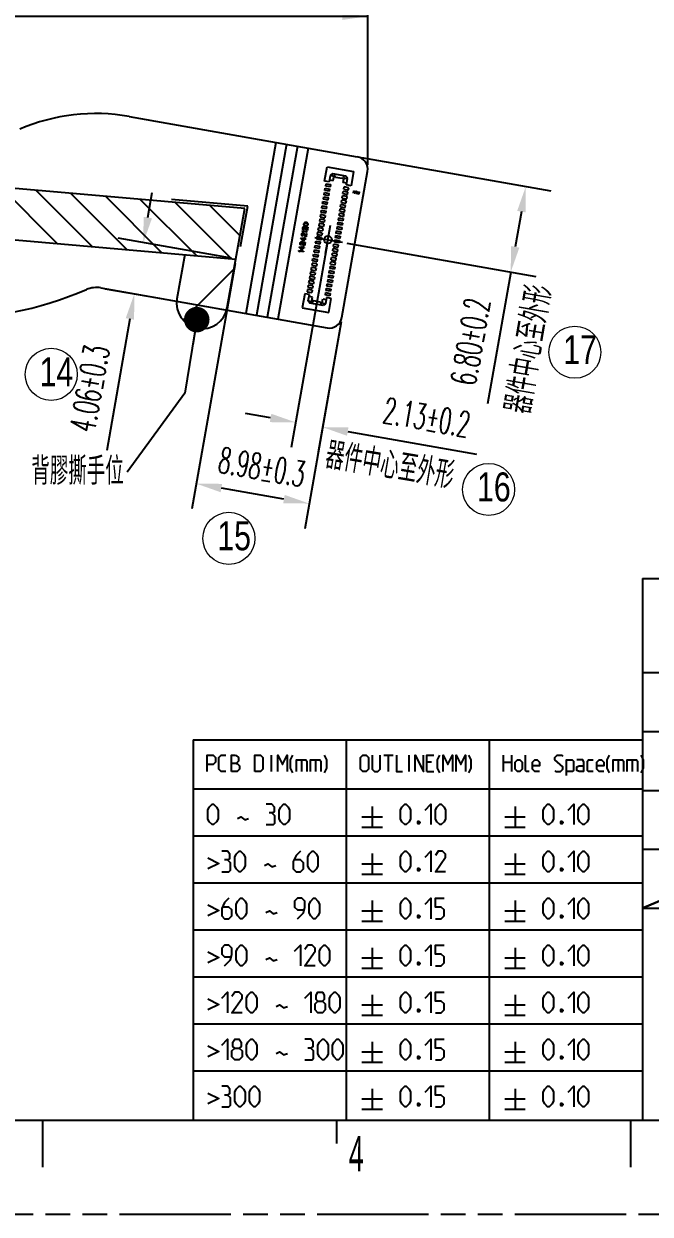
# Model space of a CAD drawing. Header units: millimetres. Extents: x -28 to 350, y 32 to 299.
# Drawn here: x 119.5 to 168.6, y 32 to 125.2 of the extents above; entities that cross this region are included whole.
import ezdxf

# ---------------------------------------------------------------- set-up
doc = ezdxf.new("R2010")
doc.units = ezdxf.units.MM
doc.header["$LTSCALE"] = 19.36
doc.header["$PDMODE"] = 3
doc.header["$PDSIZE"] = 6
doc.linetypes.add('PHANTOM', pattern=[0.8, 0.45, -0.05, 0.1, -0.05, 0.1, -0.05])
doc.layers.get('0').update_dxf_attribs({"linetype": 'CONTINUOUS'})
doc.layers.get('Defpoints').update_dxf_attribs({"linetype": 'CONTINUOUS'})
doc.layers.add('00_COSMETICS', color=7, linetype='CONTINUOUS')
doc.layers.add('0PAPERF', color=2, linetype='PHANTOM', plot=False)
for name, color, linetype, lineweight in [('DIM', 100, 'CONTINUOUS', 15), ('備註', 1, 'CONTINUOUS', 20), ('粗輪廓線', 7, 'CONTINUOUS', 30)]:
    doc.layers.add(name, color=color, linetype=linetype, lineweight=lineweight)
doc.styles.add('CHINESE', font='', dxfattribs={"width": 0.8})
doc.styles.get("Standard").update_dxf_attribs({"font": 'simplex.shx', "width": 0.56})
doc.styles.get('CHINESE').set_extended_font_data('PMingLiU')
doc.dimstyles.new('DIMSTYLE_2', dxfattribs={"dimtxt": 2, "dimasz": 2, "dimexe": 2, "dimexo": 0.35, "dimgap": 0.5, "dimtad": 1, "dimzin": 0, "dimdsep": 46, "dimtxsty": 'Standard', "dimcen": 0.09, "dimazin": 0, "dimtp": 0.01, "dimtm": 0.01, "dimtfac": 1, "dimtofl": 0, "dimtmove": 0, "dimatfit": 3, "dimfxl": 1, "dimtolj": 1, "dimtzin": 0, "dimarcsym": 0})
doc.dimstyles.new('DIMSTYLE_3', dxfattribs={"dimtxt": 2, "dimasz": 2, "dimexe": 2, "dimexo": 0.35, "dimgap": 0.5, "dimtad": 1, "dimzin": 0, "dimdsep": 46, "dimtxsty": 'Standard', "dimcen": 0.09, "dimazin": 0, "dimtol": 1, "dimtp": 0.12, "dimtm": 0.12, "dimtfac": 1, "dimtofl": 0, "dimtmove": 0, "dimatfit": 3, "dimfxl": 1, "dimtolj": 1, "dimtzin": 0, "dimarcsym": 0})
doc.dimstyles.get("Standard").update_dxf_attribs({"dimtxt": 2, "dimasz": 2, "dimexe": 2, "dimexo": 0.35, "dimtad": 1, "dimzin": 0, "dimdsep": 46, "dimtxsty": 'Standard', "dimcen": 0.09, "dimazin": 0, "dimtol": 1, "dimtp": 0.01, "dimtm": 0.01, "dimtfac": 1, "dimtofl": 0, "dimtmove": 0, "dimatfit": 3, "dimfxl": 1, "dimtolj": 1, "dimtzin": 0, "dimarcsym": 0})

# ---------------------------------------------------------------- blocks, each defined once
blk = doc.blocks.new('_FILLED')
at = {"color": 0, "linetype": 'ByBlock'}
blk.add_solid([(0, 0), (-1, 0.14), (-1, -0.14)], dxfattribs=at)
blk = doc.blocks.new('*D58')
at = {"color": 2}
for p, q in [((63.294, 120.587), (63.294, 127.792)), ((146.485, 114.169), (146.485, 127.792)), ((63.294, 125.792), (104.889, 125.792)), ((146.485, 125.792), (104.889, 125.792))]:
    blk.add_line(p, q, dxfattribs=at)
at = {"color": 2, "xscale": 2, "yscale": 2, "zscale": 2, "rotation": 180}
blk.add_blockref('_FILLED', (63.294, 125.792), dxfattribs=at)
at = {"color": 2, "xscale": 2, "yscale": 2, "zscale": 2}
blk.add_blockref('_FILLED', (146.485, 125.792), dxfattribs=at)
blk = doc.blocks.new('*D1114')
at = {"color": 0, "lineweight": -2}
for p, q in [((146.003, 114.743), (160.837, 112.127)), ((158.52, 110.505), (158.034, 107.748)), ((144.843, 108.043), (159.657, 105.431)), ((157.687, 105.778), (155.869, 95.47))]:
    blk.add_line(p, q, dxfattribs=at)
at = {"color": 0}
for points in [[(158.849, 110.447), (158.192, 110.563), (158.868, 112.475)], [(157.706, 107.806), (158.362, 107.69), (157.687, 105.778)]]:
    blk.add_solid(points, dxfattribs=at)
at = {"layer": 'Defpoints', "color": 0}
for p in [(145.658, 114.804), (144.499, 108.103), (157.687, 105.778)]:
    blk.add_point(p, dxfattribs=at)
at = {"color": 0, "insert": (154.134, 103.866), "char_height": 2, "attachment_point": 3, "rotation": 80, "line_spacing_factor": 0.9}
blk.add_mtext('\\A1;{6.80\\C1;%%P0.2}', dxfattribs=at)
blk = doc.blocks.new('*D1215')
at = {"color": 0, "lineweight": -2}
for p, q in [((143.299, 107.96), (140.492, 92.037)), ((144.395, 101.877), (142.594, 91.666)), ((138.869, 94.354), (136.9, 94.701)), ((144.911, 93.289), (155.009, 91.508))]:
    blk.add_line(p, q, dxfattribs=at)
at = {"color": 0}
for points in [[(138.812, 94.026), (138.927, 94.682), (140.839, 94.007)], [(144.969, 93.617), (144.853, 92.96), (142.941, 93.636)]]:
    blk.add_solid(points, dxfattribs=at)
at = {"layer": 'Defpoints', "color": 0}
for p in [(143.36, 108.304), (144.455, 102.222), (140.839, 94.007)]:
    blk.add_point(p, dxfattribs=at)
at = {"color": 0, "insert": (147.923, 95.973), "char_height": 2, "attachment_point": 1, "rotation": 350, "line_spacing_factor": 0.9}
blk.add_mtext('\\A1;{2.13\\C1;%%P0.2}', dxfattribs=at)
blk = doc.blocks.new('*D2124')
at = {"color": 0, "lineweight": -2}
for p, q in [((136.085, 106.451), (132.699, 87.245)), ((144.395, 101.877), (141.54, 85.686)), ((139.917, 88.003), (135.016, 88.867))]:
    blk.add_line(p, q, dxfattribs=at)
at = {"color": 0}
for points in [[(135.074, 89.195), (134.958, 88.539), (133.046, 89.214)], [(139.859, 87.674), (139.975, 88.331), (141.887, 87.655)]]:
    blk.add_solid(points, dxfattribs=at)
at = {"layer": 'Defpoints', "color": 0}
for p in [(136.146, 106.796), (144.455, 102.222), (133.046, 89.214)]:
    blk.add_point(p, dxfattribs=at)
at = {"color": 0, "insert": (138.364, 91.492), "char_height": 2, "attachment_point": 2, "rotation": 350, "line_spacing_factor": 0.9}
blk.add_mtext('\\A1;{8.98\\C1;%%P0.3}', dxfattribs=at)
blk = doc.blocks.new('*D2326')
at = {"color": 0, "lineweight": -2}
for p, q in [((129.247, 110.043), (129.594, 112.013)), ((135.801, 106.856), (126.93, 108.421)), ((125.919, 104.475), (130.164, 103.726)), ((127.847, 102.104), (126.03, 91.796))]:
    blk.add_line(p, q, dxfattribs=at)
at = {"color": 0}
for points in [[(128.919, 110.101), (129.575, 109.985), (128.9, 108.073)], [(128.175, 102.046), (127.519, 102.162), (128.194, 104.073)]]:
    blk.add_solid(points, dxfattribs=at)
at = {"layer": 'Defpoints', "color": 0}
for p in [(128.9, 108.073), (136.146, 106.796), (125.574, 104.535)]:
    blk.add_point(p, dxfattribs=at)
at = {"color": 0, "insert": (124.294, 100.192), "char_height": 2, "attachment_point": 3, "rotation": 80, "line_spacing_factor": 0.9}
blk.add_mtext('\\A1;{4.06\\C1;%%P0.3}', dxfattribs=at)

msp = doc.modelspace()

# ---------------------------------------------------------------- linework, layer by layer
at = {"color": 7}
for p, q in [((127.789, 117.955), (145.658, 114.804)), ((144.455, 102.222), (146.47, 113.645)), ((125.574, 104.535), (143.297, 101.41))]:
    msp.add_line(p, q, dxfattribs=at)
at = {"color": 4}
for p, q in [((136.843, 110.75), (74.354, 116.217)), ((74.354, 112.202), (136.146, 106.796)), ((137.078, 110.93), (131.101, 111.453)), ((136.523, 107.779), (137.078, 110.93)), ((135.475, 102.991), (136.843, 110.75)), ((132.146, 107.146), (131.536, 103.686))]:
    msp.add_line(p, q, dxfattribs=at)
at = {"color": 9}
for p, q in [((139.28, 115.929), (136.918, 102.535)), ((140.116, 115.781), (137.755, 102.388)), ((140.971, 115.63), (138.61, 102.237)), ((141.808, 115.483), (139.446, 102.089))]:
    msp.add_line(p, q, dxfattribs=at)
at = {"color": 2}
for p, q in [((122.15, 108.02), (117.75, 112.42)), ((124.878, 107.782), (120.477, 112.182)), ((127.605, 107.543), (123.205, 111.943)), ((130.333, 107.304), (125.933, 111.705)), ((133.061, 107.066), (128.66, 111.466)), ((135.788, 106.827), (131.388, 111.227)), ((136.47, 108.634), (134.116, 110.989)), ((132, 102.022), (136.012, 106.033)), ((132.8, 69.158), (168, 69.158)), ((132.8, 69.158), (132.8, 39.398)), ((144.8, 69.158), (144.8, 39.398)), ((156, 69.158), (156, 39.398)), ((138.941, 66.678), (138.941, 67.958)), ((141.287, 67.592), (141.287, 66.678)), ((142.384, 67.592), (142.384, 66.678)), ((147.741, 67.958), (148.472, 67.958)), ((148.106, 66.678), (148.106, 67.958)), ((149.722, 66.678), (149.722, 67.958)), ((151.489, 67.41), (151.123, 67.41)), ((157.112, 66.678), (157.112, 67.958)), ((157.112, 67.41), (157.752, 67.41)), ((157.752, 67.958), (157.752, 66.678)), ((166.103, 67.592), (166.103, 66.678)), ((167.2, 67.592), (167.2, 66.678)), ((151.123, 66.678), (151.672, 66.678)), ((132.8, 65.318), (168, 65.318)), ((146.826, 63.928), (146.826, 62.328)), ((158.026, 63.928), (158.026, 62.328)), ((146.026, 63.128), (147.626, 63.128)), ((157.226, 63.128), (158.826, 63.128)), ((132.8, 61.638), (168, 61.638)), ((146.026, 62.328), (147.626, 62.328)), ((157.226, 62.328), (158.826, 62.328)), ((146.826, 60.248), (146.826, 58.648)), ((158.026, 60.248), (158.026, 58.648)), ((146.026, 59.448), (147.626, 59.448)), ((157.226, 59.448), (158.826, 59.448)), ((132.8, 57.958), (168, 57.958)), ((146.026, 58.648), (147.626, 58.648)), ((157.226, 58.648), (158.826, 58.648)), ((146.826, 56.568), (146.826, 54.968)), ((158.026, 56.568), (158.026, 54.968)), ((146.026, 55.768), (147.626, 55.768)), ((157.226, 55.768), (158.826, 55.768)), ((132.8, 54.278), (168, 54.278)), ((146.026, 54.968), (147.626, 54.968)), ((157.226, 54.968), (158.826, 54.968)), ((146.826, 52.888), (146.826, 51.288)), ((158.026, 52.888), (158.026, 51.288)), ((146.026, 52.088), (147.626, 52.088)), ((146.026, 51.288), (147.626, 51.288)), ((157.226, 52.088), (158.826, 52.088)), ((157.226, 51.288), (158.826, 51.288)), ((132.8, 50.598), (168, 50.598)), ((146.826, 49.208), (146.826, 47.608)), ((158.026, 49.208), (158.026, 47.608)), ((146.026, 48.408), (147.626, 48.408)), ((146.026, 47.608), (147.626, 47.608)), ((157.226, 48.408), (158.826, 48.408)), ((157.226, 47.608), (158.826, 47.608)), ((132.8, 46.918), (168, 46.918)), ((146.826, 45.528), (146.826, 43.928)), ((158.026, 45.528), (158.026, 43.928)), ((146.026, 44.728), (147.626, 44.728)), ((146.026, 43.928), (147.626, 43.928)), ((157.226, 44.728), (158.826, 44.728)), ((157.226, 43.928), (158.826, 43.928)), ((132.8, 43.238), (168, 43.238)), ((146.026, 41.048), (147.626, 41.048)), ((146.826, 41.848), (146.826, 40.248)), ((157.226, 41.048), (158.826, 41.048)), ((158.026, 41.848), (158.026, 40.248)), ((146.026, 40.248), (147.626, 40.248)), ((157.226, 40.248), (158.826, 40.248)), ((132.8, 39.398), (168, 39.398))]:
    msp.add_line(p, q, dxfattribs=at)
at = {"color": 0}
for p, q in [((167.999, 81.792), (167.999, 39.398)), ((167.999, 81.792), (338.495, 81.792)), ((167.999, 74.419), (235.276, 74.419)), ((167.999, 69.811), (212.236, 69.811)), ((167.999, 65.203), (212.236, 65.203)), ((167.999, 60.595), (235.276, 60.595))]:
    msp.add_line(p, q, dxfattribs=at)
for p, q in [((167.999, 55.987), (212.236, 55.987)), ((-17.242, 39.398), (338.495, 39.398)), ((120.998, 39.398), (120.998, 35.712)), ((144.038, 39.398), (144.038, 37.555)), ((167.078, 39.398), (167.078, 35.712))]:
    msp.add_line(p, q)
at = {"color": 2}
for points in [[(133.912, 66.678), (133.912, 67.958), (134.369, 67.958), (134.552, 67.775), (134.552, 67.41), (134.369, 67.227), (133.912, 67.227)], [(135.375, 66.678), (135.009, 66.678), (134.826, 66.861), (134.826, 67.775), (135.009, 67.958), (135.375, 67.958)], [(135.802, 66.678), (135.802, 67.958), (136.076, 67.958), (136.167, 67.928), (136.35, 67.775), (136.35, 67.501), (136.167, 67.318), (135.802, 67.318)], [(136.167, 67.318), (136.259, 67.318), (136.442, 67.135), (136.442, 66.861), (136.259, 66.678), (135.802, 66.678)], [(137.63, 66.678), (137.63, 67.958), (138.087, 67.958), (138.27, 67.775), (138.27, 66.861), (138.087, 66.678), (137.63, 66.678)], [(139.428, 66.678), (139.428, 67.958), (139.794, 67.227), (140.16, 67.958), (140.16, 66.678)], [(140.617, 66.587), (140.434, 66.952), (140.434, 67.592), (140.617, 67.958)], [(140.891, 66.678), (140.891, 67.592), (141.623, 67.592), (141.714, 67.501), (141.714, 66.678)], [(141.988, 66.678), (141.988, 67.592), (142.72, 67.592), (142.811, 67.501), (142.811, 66.678)], [(143.085, 66.587), (143.268, 66.952), (143.268, 67.592), (143.085, 67.958)], [(145.912, 66.861), (145.912, 67.775), (146.095, 67.958), (146.369, 67.958), (146.552, 67.775), (146.552, 66.861), (146.369, 66.678), (146.095, 66.678), (145.912, 66.861)], [(146.826, 67.958), (146.826, 66.861), (147.009, 66.678), (147.283, 66.678), (147.466, 66.861), (147.466, 67.958)], [(148.746, 67.958), (148.746, 66.678), (149.203, 66.678)], [(150.209, 66.678), (150.209, 67.958), (150.849, 66.678), (150.849, 67.958)], [(151.123, 66.678), (151.123, 67.958), (151.672, 67.958)], [(152.129, 66.587), (151.946, 66.952), (151.946, 67.592), (152.129, 67.958)], [(152.403, 66.678), (152.403, 67.958), (152.769, 67.227), (153.135, 67.958), (153.135, 66.678)], [(153.409, 66.678), (153.409, 67.958), (153.775, 67.227), (154.141, 67.958), (154.141, 66.678)], [(154.415, 66.587), (154.598, 66.952), (154.598, 67.592), (154.415, 67.958)], [(158.026, 66.861), (158.026, 67.41), (158.209, 67.592), (158.392, 67.592), (158.575, 67.41), (158.575, 66.861), (158.392, 66.678), (158.209, 66.678), (158.026, 66.861)], [(159.123, 66.678), (158.941, 66.678), (158.849, 66.77), (158.849, 67.958)], [(159.946, 66.678), (159.581, 66.678), (159.398, 66.861), (159.398, 67.41), (159.581, 67.592), (159.763, 67.592), (159.946, 67.41), (159.946, 67.135), (159.398, 67.135)], [(161.135, 66.77), (161.226, 66.678), (161.592, 66.678), (161.775, 66.861), (161.775, 67.044), (161.135, 67.592), (161.135, 67.775), (161.318, 67.958), (161.683, 67.958), (161.775, 67.867)], [(162.049, 66.373), (162.049, 67.592), (162.506, 67.592), (162.598, 67.501), (162.598, 66.77), (162.506, 66.678), (162.049, 66.678)], [(163.421, 66.678), (163.421, 67.41), (163.329, 67.592), (162.872, 67.592)], [(163.421, 66.678), (163.055, 66.678), (162.872, 66.77), (162.872, 67.044), (163.055, 67.135), (163.421, 67.135)], [(164.152, 66.678), (163.786, 66.678), (163.695, 66.77), (163.695, 67.501), (163.786, 67.592), (164.152, 67.592)], [(164.975, 66.678), (164.609, 66.678), (164.426, 66.861), (164.426, 67.41), (164.609, 67.592), (164.792, 67.592), (164.975, 67.41), (164.975, 67.135), (164.426, 67.135)], [(165.432, 66.587), (165.249, 66.952), (165.249, 67.592), (165.432, 67.958)], [(165.706, 66.678), (165.706, 67.592), (166.438, 67.592), (166.529, 67.501), (166.529, 66.678)], [(166.803, 66.678), (166.803, 67.592), (167.535, 67.592), (167.626, 67.501), (167.626, 66.678)], [(167.901, 66.587), (168.083, 66.952), (168.083, 67.592), (167.901, 67.958)], [(133.95, 62.975), (133.95, 63.661), (134.064, 63.89), (134.293, 64.118), (134.407, 64.118), (134.636, 63.89), (134.75, 63.661), (134.75, 62.975), (134.636, 62.747), (134.407, 62.518), (134.293, 62.518), (134.064, 62.747), (133.95, 62.975)], [(138.979, 63.432), (139.169, 63.547), (139.169, 63.89), (138.979, 64.118), (138.522, 64.118)], [(138.522, 62.518), (139.093, 62.518), (139.207, 62.632), (139.207, 63.204), (138.979, 63.432), (138.75, 63.432)], [(139.55, 62.975), (139.55, 63.661), (139.664, 63.89), (139.893, 64.118), (140.007, 64.118), (140.236, 63.89), (140.35, 63.661), (140.35, 62.975), (140.236, 62.747), (140.007, 62.518), (139.893, 62.518), (139.664, 62.747), (139.55, 62.975)], [(149.036, 62.975), (149.036, 63.661), (149.15, 63.89), (149.379, 64.118), (149.493, 64.118), (149.722, 63.89), (149.836, 63.661), (149.836, 62.975), (149.722, 62.747), (149.493, 62.518), (149.379, 62.518), (149.15, 62.747), (149.036, 62.975)], [(150.979, 63.661), (151.436, 64.118), (151.436, 62.518)], [(151.779, 62.975), (151.779, 63.661), (151.893, 63.89), (152.122, 64.118), (152.236, 64.118), (152.464, 63.89), (152.579, 63.661), (152.579, 62.975), (152.464, 62.747), (152.236, 62.518), (152.122, 62.518), (151.893, 62.747), (151.779, 62.975)], [(160.236, 62.975), (160.236, 63.661), (160.35, 63.89), (160.579, 64.118), (160.693, 64.118), (160.922, 63.89), (161.036, 63.661), (161.036, 62.975), (160.922, 62.747), (160.693, 62.518), (160.579, 62.518), (160.35, 62.747), (160.236, 62.975)], [(162.179, 63.661), (162.636, 64.118), (162.636, 62.518)], [(162.979, 62.975), (162.979, 63.661), (163.093, 63.89), (163.322, 64.118), (163.436, 64.118), (163.664, 63.89), (163.779, 63.661), (163.779, 62.975), (163.664, 62.747), (163.436, 62.518), (163.322, 62.518), (163.093, 62.747), (162.979, 62.975)], [(136.274, 63.013), (136.541, 63.128), (136.845, 62.899), (137.15, 63.013)], [(150.522, 62.785), (150.56, 62.709), (150.56, 62.671), (150.522, 62.594), (150.445, 62.594), (150.407, 62.671), (150.407, 62.709), (150.445, 62.785), (150.522, 62.785)], [(161.722, 62.785), (161.76, 62.709), (161.76, 62.671), (161.722, 62.594), (161.645, 62.594), (161.607, 62.671), (161.607, 62.709), (161.645, 62.785), (161.722, 62.785)], [(133.943, 59.912), (134.826, 59.473), (133.943, 59.061)], [(135.497, 59.752), (135.687, 59.867), (135.687, 60.21), (135.497, 60.438), (135.04, 60.438)], [(135.04, 58.838), (135.611, 58.838), (135.725, 58.952), (135.725, 59.524), (135.497, 59.752), (135.268, 59.752)], [(136.068, 59.295), (136.068, 59.981), (136.183, 60.21), (136.411, 60.438), (136.525, 60.438), (136.754, 60.21), (136.868, 59.981), (136.868, 59.295), (136.754, 59.067), (136.525, 58.838), (136.411, 58.838), (136.183, 59.067), (136.068, 59.295)], [(141.211, 60.438), (140.868, 60.095), (140.64, 59.638), (140.64, 59.067), (140.868, 58.838), (141.211, 58.838), (141.44, 59.067), (141.44, 59.524), (141.211, 59.752), (140.716, 59.752)], [(141.783, 59.295), (141.783, 59.981), (141.897, 60.21), (142.125, 60.438), (142.24, 60.438), (142.468, 60.21), (142.583, 59.981), (142.583, 59.295), (142.468, 59.067), (142.24, 58.838), (142.125, 58.838), (141.897, 59.067), (141.783, 59.295)], [(149.036, 59.295), (149.036, 59.981), (149.15, 60.21), (149.379, 60.438), (149.493, 60.438), (149.722, 60.21), (149.836, 59.981), (149.836, 59.295), (149.722, 59.067), (149.493, 58.838), (149.379, 58.838), (149.15, 59.067), (149.036, 59.295)], [(150.979, 59.981), (151.436, 60.438), (151.436, 58.838)], [(152.579, 58.838), (151.779, 58.838), (152.579, 59.981), (152.579, 60.21), (152.35, 60.438), (152.007, 60.438), (151.779, 60.095)], [(160.236, 59.295), (160.236, 59.981), (160.35, 60.21), (160.579, 60.438), (160.693, 60.438), (160.922, 60.21), (161.036, 59.981), (161.036, 59.295), (160.922, 59.067), (160.693, 58.838), (160.579, 58.838), (160.35, 59.067), (160.236, 59.295)], [(162.179, 59.981), (162.636, 60.438), (162.636, 58.838)], [(162.979, 59.295), (162.979, 59.981), (163.093, 60.21), (163.322, 60.438), (163.436, 60.438), (163.664, 60.21), (163.779, 59.981), (163.779, 59.295), (163.664, 59.067), (163.436, 58.838), (163.322, 58.838), (163.093, 59.067), (162.979, 59.295)], [(138.392, 59.333), (138.659, 59.448), (138.963, 59.219), (139.268, 59.333)], [(150.522, 59.105), (150.56, 59.029), (150.56, 58.991), (150.522, 58.914), (150.445, 58.914), (150.407, 58.991), (150.407, 59.029), (150.445, 59.105), (150.522, 59.105)], [(161.722, 59.105), (161.76, 59.029), (161.76, 58.991), (161.722, 58.914), (161.645, 58.914), (161.607, 58.991), (161.607, 59.029), (161.645, 59.105), (161.722, 59.105)], [(133.943, 56.232), (134.826, 55.793), (133.943, 55.381)], [(135.611, 56.758), (135.268, 56.415), (135.04, 55.958), (135.04, 55.387), (135.268, 55.158), (135.611, 55.158), (135.84, 55.387), (135.84, 55.844), (135.611, 56.072), (135.116, 56.072)], [(136.183, 55.615), (136.183, 56.301), (136.297, 56.53), (136.525, 56.758), (136.64, 56.758), (136.868, 56.53), (136.983, 56.301), (136.983, 55.615), (136.868, 55.387), (136.64, 55.158), (136.525, 55.158), (136.297, 55.387), (136.183, 55.615)], [(140.983, 55.158), (141.44, 55.615), (141.554, 56.072), (141.554, 56.53), (141.325, 56.758), (140.983, 56.758), (140.754, 56.53), (140.754, 56.072), (140.983, 55.844), (141.478, 55.844)], [(141.897, 55.615), (141.897, 56.301), (142.011, 56.53), (142.24, 56.758), (142.354, 56.758), (142.583, 56.53), (142.697, 56.301), (142.697, 55.615), (142.583, 55.387), (142.354, 55.158), (142.24, 55.158), (142.011, 55.387), (141.897, 55.615)], [(149.036, 55.615), (149.036, 56.301), (149.15, 56.53), (149.379, 56.758), (149.493, 56.758), (149.722, 56.53), (149.836, 56.301), (149.836, 55.615), (149.722, 55.387), (149.493, 55.158), (149.379, 55.158), (149.15, 55.387), (149.036, 55.615)], [(150.979, 56.301), (151.436, 56.758), (151.436, 55.158)], [(151.779, 55.158), (152.236, 55.158), (152.464, 55.387), (152.464, 55.844), (152.236, 56.072), (151.779, 56.072), (151.779, 56.758), (152.464, 56.758)], [(160.236, 55.615), (160.236, 56.301), (160.35, 56.53), (160.579, 56.758), (160.693, 56.758), (160.922, 56.53), (161.036, 56.301), (161.036, 55.615), (160.922, 55.387), (160.693, 55.158), (160.579, 55.158), (160.35, 55.387), (160.236, 55.615)], [(162.179, 56.301), (162.636, 56.758), (162.636, 55.158)], [(162.979, 55.615), (162.979, 56.301), (163.093, 56.53), (163.322, 56.758), (163.436, 56.758), (163.664, 56.53), (163.779, 56.301), (163.779, 55.615), (163.664, 55.387), (163.436, 55.158), (163.322, 55.158), (163.093, 55.387), (162.979, 55.615)], [(138.506, 55.653), (138.773, 55.768), (139.078, 55.539), (139.383, 55.653)], [(150.522, 55.425), (150.56, 55.349), (150.56, 55.311), (150.522, 55.234), (150.445, 55.234), (150.407, 55.311), (150.407, 55.349), (150.445, 55.425), (150.522, 55.425)], [(161.722, 55.425), (161.76, 55.349), (161.76, 55.311), (161.722, 55.234), (161.645, 55.234), (161.607, 55.311), (161.607, 55.349), (161.645, 55.425), (161.722, 55.425)], [(133.943, 52.552), (134.826, 52.113), (133.943, 51.701)], [(135.268, 51.478), (135.725, 51.935), (135.84, 52.392), (135.84, 52.85), (135.611, 53.078), (135.268, 53.078), (135.04, 52.85), (135.04, 52.392), (135.268, 52.164), (135.763, 52.164)], [(136.183, 51.935), (136.183, 52.621), (136.297, 52.85), (136.525, 53.078), (136.64, 53.078), (136.868, 52.85), (136.983, 52.621), (136.983, 51.935), (136.868, 51.707), (136.64, 51.478), (136.525, 51.478), (136.297, 51.707), (136.183, 51.935)], [(140.754, 52.621), (141.211, 53.078), (141.211, 51.478)], [(142.354, 51.478), (141.554, 51.478), (142.354, 52.621), (142.354, 52.85), (142.125, 53.078), (141.783, 53.078), (141.554, 52.735)], [(142.697, 51.935), (142.697, 52.621), (142.811, 52.85), (143.04, 53.078), (143.154, 53.078), (143.383, 52.85), (143.497, 52.621), (143.497, 51.935), (143.383, 51.707), (143.154, 51.478), (143.04, 51.478), (142.811, 51.707), (142.697, 51.935)], [(149.036, 51.935), (149.036, 52.621), (149.15, 52.85), (149.379, 53.078), (149.493, 53.078), (149.722, 52.85), (149.836, 52.621), (149.836, 51.935), (149.722, 51.707), (149.493, 51.478), (149.379, 51.478), (149.15, 51.707), (149.036, 51.935)], [(150.979, 52.621), (151.436, 53.078), (151.436, 51.478)], [(151.779, 51.478), (152.236, 51.478), (152.464, 51.707), (152.464, 52.164), (152.236, 52.392), (151.779, 52.392), (151.779, 53.078), (152.464, 53.078)], [(160.236, 51.935), (160.236, 52.621), (160.35, 52.85), (160.579, 53.078), (160.693, 53.078), (160.922, 52.85), (161.036, 52.621), (161.036, 51.935), (160.922, 51.707), (160.693, 51.478), (160.579, 51.478), (160.35, 51.707), (160.236, 51.935)], [(162.179, 52.621), (162.636, 53.078), (162.636, 51.478)], [(162.979, 51.935), (162.979, 52.621), (163.093, 52.85), (163.322, 53.078), (163.436, 53.078), (163.664, 52.85), (163.779, 52.621), (163.779, 51.935), (163.664, 51.707), (163.436, 51.478), (163.322, 51.478), (163.093, 51.707), (162.979, 51.935)], [(138.506, 51.973), (138.773, 52.088), (139.078, 51.859), (139.383, 51.973)], [(150.522, 51.745), (150.56, 51.669), (150.56, 51.631), (150.522, 51.554), (150.445, 51.554), (150.407, 51.631), (150.407, 51.669), (150.445, 51.745), (150.522, 51.745)], [(161.722, 51.745), (161.76, 51.669), (161.76, 51.631), (161.722, 51.554), (161.645, 51.554), (161.607, 51.631), (161.607, 51.669), (161.645, 51.745), (161.722, 51.745)], [(135.04, 48.941), (135.497, 49.398), (135.497, 47.798)], [(136.64, 47.798), (135.84, 47.798), (136.64, 48.941), (136.64, 49.17), (136.411, 49.398), (136.068, 49.398), (135.84, 49.055)], [(136.983, 48.255), (136.983, 48.941), (137.097, 49.17), (137.325, 49.398), (137.44, 49.398), (137.668, 49.17), (137.783, 48.941), (137.783, 48.255), (137.668, 48.027), (137.44, 47.798), (137.325, 47.798), (137.097, 48.027), (136.983, 48.255)], [(141.554, 48.941), (142.011, 49.398), (142.011, 47.798)], [(142.583, 48.712), (142.43, 48.827), (142.43, 49.17), (142.583, 49.398), (142.925, 49.398), (143.078, 49.17), (143.078, 48.827), (142.925, 48.712), (143.154, 48.484), (143.154, 48.027), (142.925, 47.798), (142.583, 47.798), (142.354, 48.027)], [(143.497, 48.255), (143.497, 48.941), (143.611, 49.17), (143.84, 49.398), (143.954, 49.398), (144.183, 49.17), (144.297, 48.941), (144.297, 48.255), (144.183, 48.027), (143.954, 47.798), (143.84, 47.798), (143.611, 48.027), (143.497, 48.255)], [(149.036, 48.255), (149.036, 48.941), (149.15, 49.17), (149.379, 49.398), (149.493, 49.398), (149.722, 49.17), (149.836, 48.941), (149.836, 48.255), (149.722, 48.027), (149.493, 47.798), (149.379, 47.798), (149.15, 48.027), (149.036, 48.255)], [(150.979, 48.941), (151.436, 49.398), (151.436, 47.798)], [(151.779, 47.798), (152.236, 47.798), (152.464, 48.027), (152.464, 48.484), (152.236, 48.712), (151.779, 48.712), (151.779, 49.398), (152.464, 49.398)], [(160.236, 48.255), (160.236, 48.941), (160.35, 49.17), (160.579, 49.398), (160.693, 49.398), (160.922, 49.17), (161.036, 48.941), (161.036, 48.255), (160.922, 48.027), (160.693, 47.798), (160.579, 47.798), (160.35, 48.027), (160.236, 48.255)], [(162.179, 48.941), (162.636, 49.398), (162.636, 47.798)], [(162.979, 48.255), (162.979, 48.941), (163.093, 49.17), (163.322, 49.398), (163.436, 49.398), (163.664, 49.17), (163.779, 48.941), (163.779, 48.255), (163.664, 48.027), (163.436, 47.798), (163.322, 47.798), (163.093, 48.027), (162.979, 48.255)], [(133.943, 48.872), (134.826, 48.433), (133.943, 48.021)], [(142.354, 48.027), (142.354, 48.484), (142.583, 48.712), (142.925, 48.712)], [(139.306, 48.293), (139.573, 48.408), (139.878, 48.179), (140.183, 48.293)], [(150.522, 48.065), (150.56, 47.989), (150.56, 47.951), (150.522, 47.874), (150.445, 47.874), (150.407, 47.951), (150.407, 47.989), (150.445, 48.065), (150.522, 48.065)], [(161.722, 48.065), (161.76, 47.989), (161.76, 47.951), (161.722, 47.874), (161.645, 47.874), (161.607, 47.951), (161.607, 47.989), (161.645, 48.065), (161.722, 48.065)], [(135.04, 45.261), (135.497, 45.718), (135.497, 44.118)], [(136.068, 45.032), (135.916, 45.147), (135.916, 45.49), (136.068, 45.718), (136.411, 45.718), (136.563, 45.49), (136.563, 45.147), (136.411, 45.032), (136.64, 44.804), (136.64, 44.347), (136.411, 44.118), (136.068, 44.118), (135.84, 44.347)], [(136.983, 44.575), (136.983, 45.261), (137.097, 45.49), (137.325, 45.718), (137.44, 45.718), (137.668, 45.49), (137.783, 45.261), (137.783, 44.575), (137.668, 44.347), (137.44, 44.118), (137.325, 44.118), (137.097, 44.347), (136.983, 44.575)], [(142.011, 45.032), (142.202, 45.147), (142.202, 45.49), (142.011, 45.718), (141.554, 45.718)], [(142.583, 44.575), (142.583, 45.261), (142.697, 45.49), (142.925, 45.718), (143.04, 45.718), (143.268, 45.49), (143.383, 45.261), (143.383, 44.575), (143.268, 44.347), (143.04, 44.118), (142.925, 44.118), (142.697, 44.347), (142.583, 44.575)], [(143.725, 44.575), (143.725, 45.261), (143.84, 45.49), (144.068, 45.718), (144.183, 45.718), (144.411, 45.49), (144.525, 45.261), (144.525, 44.575), (144.411, 44.347), (144.183, 44.118), (144.068, 44.118), (143.84, 44.347), (143.725, 44.575)], [(149.036, 44.575), (149.036, 45.261), (149.15, 45.49), (149.379, 45.718), (149.493, 45.718), (149.722, 45.49), (149.836, 45.261), (149.836, 44.575), (149.722, 44.347), (149.493, 44.118), (149.379, 44.118), (149.15, 44.347), (149.036, 44.575)], [(150.979, 45.261), (151.436, 45.718), (151.436, 44.118)], [(151.779, 44.118), (152.236, 44.118), (152.464, 44.347), (152.464, 44.804), (152.236, 45.032), (151.779, 45.032), (151.779, 45.718), (152.464, 45.718)], [(160.236, 44.575), (160.236, 45.261), (160.35, 45.49), (160.579, 45.718), (160.693, 45.718), (160.922, 45.49), (161.036, 45.261), (161.036, 44.575), (160.922, 44.347), (160.693, 44.118), (160.579, 44.118), (160.35, 44.347), (160.236, 44.575)], [(162.179, 45.261), (162.636, 45.718), (162.636, 44.118)], [(162.979, 44.575), (162.979, 45.261), (163.093, 45.49), (163.322, 45.718), (163.436, 45.718), (163.664, 45.49), (163.779, 45.261), (163.779, 44.575), (163.664, 44.347), (163.436, 44.118), (163.322, 44.118), (163.093, 44.347), (162.979, 44.575)], [(133.943, 45.192), (134.826, 44.753), (133.943, 44.341)], [(135.84, 44.347), (135.84, 44.804), (136.068, 45.032), (136.411, 45.032)], [(141.554, 44.118), (142.125, 44.118), (142.24, 44.232), (142.24, 44.804), (142.011, 45.032), (141.783, 45.032)], [(139.306, 44.613), (139.573, 44.728), (139.878, 44.499), (140.183, 44.613)], [(150.522, 44.385), (150.56, 44.309), (150.56, 44.271), (150.522, 44.194), (150.445, 44.194), (150.407, 44.271), (150.407, 44.309), (150.445, 44.385), (150.522, 44.385)], [(161.722, 44.385), (161.76, 44.309), (161.76, 44.271), (161.722, 44.194), (161.645, 44.194), (161.607, 44.271), (161.607, 44.309), (161.645, 44.385), (161.722, 44.385)], [(135.497, 41.352), (135.687, 41.467), (135.687, 41.81), (135.497, 42.038), (135.04, 42.038)], [(136.068, 40.895), (136.068, 41.581), (136.183, 41.81), (136.411, 42.038), (136.525, 42.038), (136.754, 41.81), (136.868, 41.581), (136.868, 40.895), (136.754, 40.667), (136.525, 40.438), (136.411, 40.438), (136.183, 40.667), (136.068, 40.895)], [(137.211, 40.895), (137.211, 41.581), (137.325, 41.81), (137.554, 42.038), (137.668, 42.038), (137.897, 41.81), (138.011, 41.581), (138.011, 40.895), (137.897, 40.667), (137.668, 40.438), (137.554, 40.438), (137.325, 40.667), (137.211, 40.895)], [(149.036, 40.895), (149.036, 41.581), (149.15, 41.81), (149.379, 42.038), (149.493, 42.038), (149.722, 41.81), (149.836, 41.581), (149.836, 40.895), (149.722, 40.667), (149.493, 40.438), (149.379, 40.438), (149.15, 40.667), (149.036, 40.895)], [(150.979, 41.581), (151.436, 42.038), (151.436, 40.438)], [(151.779, 40.438), (152.236, 40.438), (152.464, 40.667), (152.464, 41.124), (152.236, 41.352), (151.779, 41.352), (151.779, 42.038), (152.464, 42.038)], [(160.236, 40.895), (160.236, 41.581), (160.35, 41.81), (160.579, 42.038), (160.693, 42.038), (160.922, 41.81), (161.036, 41.581), (161.036, 40.895), (160.922, 40.667), (160.693, 40.438), (160.579, 40.438), (160.35, 40.667), (160.236, 40.895)], [(162.179, 41.581), (162.636, 42.038), (162.636, 40.438)], [(162.979, 40.895), (162.979, 41.581), (163.093, 41.81), (163.322, 42.038), (163.436, 42.038), (163.664, 41.81), (163.779, 41.581), (163.779, 40.895), (163.664, 40.667), (163.436, 40.438), (163.322, 40.438), (163.093, 40.667), (162.979, 40.895)], [(133.943, 41.512), (134.826, 41.073), (133.943, 40.661)], [(135.04, 40.438), (135.611, 40.438), (135.725, 40.552), (135.725, 41.124), (135.497, 41.352), (135.268, 41.352)], [(150.522, 40.705), (150.56, 40.629), (150.56, 40.591), (150.522, 40.514), (150.445, 40.514), (150.407, 40.591), (150.407, 40.629), (150.445, 40.705), (150.522, 40.705)], [(161.722, 40.705), (161.76, 40.629), (161.76, 40.591), (161.722, 40.514), (161.645, 40.514), (161.607, 40.591), (161.607, 40.629), (161.645, 40.705), (161.722, 40.705)]]:
    msp.add_lwpolyline(points, dxfattribs=at)
at = {"color": 7}
for centre, radius, start, end in [((125.167, 103.084), 15.1, 80, 113.20171), ((145.485, 113.819), 1, 350, 80), ((112.678, 132.22), 30.2, 270, 292.93552), ((125.227, 102.566), 2, 80, 112.93552), ((143.471, 102.395), 1, 260, 350)]:
    msp.add_arc(centre, radius, start, end, dxfattribs=at)
at = {"color": 4}
msp.add_arc((133.506, 103.338), 2, 170, 350, dxfattribs=at)
at = {"layer": '00_COSMETICS', "color": 2}
for p, q in [((143.104, 112.898), (143.298, 114.001)), ((143.298, 114.001), (145.367, 113.637)), ((143.463, 112.835), (143.104, 112.898)), ((143.55, 113.328), (143.463, 112.835)), ((143.489, 112.983), (143.765, 112.934)), ((143.741, 113.456), (143.55, 113.328)), ((143.757, 113.291), (143.55, 113.328)), ((144.765, 113.276), (143.741, 113.456)), ((143.814, 113.21), (143.757, 113.291)), ((143.765, 112.934), (143.814, 113.21)), ((143.876, 113.301), (143.898, 113.429)), ((143.957, 113.185), (143.876, 113.301)), ((144.469, 113.094), (143.957, 113.185)), ((144.585, 113.176), (144.469, 113.094)), ((144.563, 112.794), (144.612, 113.069)), ((144.839, 112.745), (144.563, 112.794)), ((144.607, 113.304), (144.585, 113.176)), ((144.612, 113.069), (144.693, 113.126)), ((144.693, 113.126), (144.899, 113.09)), ((144.899, 113.09), (144.765, 113.276)), ((144.813, 112.597), (144.899, 113.09)), ((145.367, 113.637), (145.172, 112.534)), ((143.066, 111.819), (143.097, 111.996)), ((143.097, 111.996), (143.462, 111.932)), ((143.127, 112.163), (143.158, 112.341)), ((143.491, 112.099), (143.127, 112.163)), ((143.158, 112.341), (143.522, 112.276)), ((143.187, 112.508), (143.219, 112.685)), ((143.552, 112.444), (143.187, 112.508)), ((143.219, 112.685), (143.583, 112.621)), ((143.43, 111.754), (143.462, 111.932)), ((143.491, 112.099), (143.522, 112.276)), ((143.552, 112.444), (143.583, 112.621)), ((144.535, 111.915), (144.566, 112.092)), ((144.535, 111.915), (144.899, 111.851)), ((144.931, 112.028), (144.566, 112.092)), ((144.596, 112.26), (144.627, 112.437)), ((144.596, 112.26), (144.96, 112.195)), ((144.991, 112.373), (144.627, 112.437)), ((145.172, 112.534), (144.813, 112.597)), ((144.899, 111.851), (144.931, 112.028)), ((144.96, 112.195), (144.991, 112.373)), ((145.354, 111.96), (145.385, 112.134)), ((145.376, 111.956), (145.354, 111.96)), ((145.402, 111.978), (145.376, 111.956)), ((145.407, 112.131), (145.381, 111.986)), ((145.381, 111.986), (145.408, 112.008)), ((145.385, 112.134), (145.407, 112.131)), ((145.408, 112.008), (145.402, 111.978)), ((145.427, 111.947), (145.458, 112.122)), ((145.449, 111.943), (145.427, 111.947)), ((145.475, 112.092), (145.449, 111.943)), ((145.458, 112.122), (145.49, 112.116)), ((145.54, 111.927), (145.475, 112.092)), ((145.49, 112.116), (145.554, 111.948)), ((145.572, 111.921), (145.54, 111.927)), ((145.554, 111.948), (145.581, 112.1)), ((145.603, 112.096), (145.572, 111.921)), ((145.581, 112.1), (145.603, 112.096)), ((145.601, 111.916), (145.632, 112.091)), ((145.623, 111.912), (145.601, 111.916)), ((145.654, 112.087), (145.623, 111.912)), ((145.632, 112.091), (145.654, 112.087)), ((145.66, 111.948), (145.662, 111.963)), ((145.661, 111.936), (145.66, 111.948)), ((145.669, 111.92), (145.661, 111.936)), ((145.662, 111.963), (145.668, 111.973)), ((145.668, 111.973), (145.681, 111.986)), ((145.682, 111.906), (145.669, 111.92)), ((145.681, 111.986), (145.698, 111.995)), ((145.683, 111.955), (145.681, 111.944)), ((145.681, 111.944), (145.683, 111.933)), ((145.7, 111.899), (145.682, 111.906)), ((145.689, 111.966), (145.683, 111.955)), ((145.683, 111.933), (145.689, 111.924)), ((145.697, 111.972), (145.689, 111.966)), ((145.689, 111.924), (145.699, 111.918)), ((145.709, 111.974), (145.697, 111.972)), ((145.698, 111.995), (145.717, 111.995)), ((145.699, 111.918), (145.768, 111.906)), ((145.787, 111.884), (145.7, 111.899)), ((145.778, 111.962), (145.709, 111.974)), ((145.717, 111.995), (145.782, 111.984)), ((145.768, 111.906), (145.778, 111.962)), ((145.782, 111.984), (145.796, 112.062)), ((145.818, 112.058), (145.787, 111.884)), ((145.796, 112.062), (145.818, 112.058)), ((142.884, 110.785), (142.915, 110.962)), ((142.915, 110.962), (143.279, 110.898)), ((142.944, 111.129), (142.976, 111.307)), ((143.309, 111.065), (142.944, 111.129)), ((142.976, 111.307), (143.34, 111.242)), ((143.005, 111.474), (143.036, 111.651)), ((143.369, 111.41), (143.005, 111.474)), ((143.036, 111.651), (143.401, 111.587)), ((143.43, 111.754), (143.066, 111.819)), ((143.248, 110.72), (143.279, 110.898)), ((143.309, 111.065), (143.34, 111.242)), ((143.369, 111.41), (143.401, 111.587)), ((144.353, 110.881), (144.384, 111.058)), ((144.748, 110.994), (144.384, 111.058)), ((144.413, 111.226), (144.445, 111.403)), ((144.413, 111.226), (144.778, 111.161)), ((144.809, 111.339), (144.445, 111.403)), ((144.474, 111.57), (144.505, 111.748)), ((144.474, 111.57), (144.839, 111.506)), ((144.87, 111.683), (144.505, 111.748)), ((144.717, 110.817), (144.748, 110.994)), ((144.778, 111.161), (144.809, 111.339)), ((144.839, 111.506), (144.87, 111.683)), ((142.793, 110.273), (142.762, 110.095)), ((142.762, 110.095), (143.126, 110.031)), ((143.158, 110.208), (142.793, 110.273)), ((142.823, 110.44), (142.854, 110.617)), ((143.187, 110.376), (142.823, 110.44)), ((142.854, 110.617), (143.218, 110.553)), ((143.248, 110.72), (142.884, 110.785)), ((143.158, 110.208), (143.126, 110.031)), ((143.187, 110.376), (143.218, 110.553)), ((144.202, 110.024), (144.17, 109.847)), ((144.202, 110.024), (144.566, 109.96)), ((144.231, 110.192), (144.262, 110.369)), ((144.231, 110.192), (144.595, 110.127)), ((144.627, 110.305), (144.262, 110.369)), ((144.292, 110.536), (144.323, 110.714)), ((144.292, 110.536), (144.656, 110.472)), ((144.687, 110.649), (144.323, 110.714)), ((144.353, 110.881), (144.717, 110.817)), ((144.566, 109.96), (144.535, 109.783)), ((144.595, 110.127), (144.627, 110.305)), ((144.656, 110.472), (144.687, 110.649)), ((141.39, 109.148), (141.391, 109.203)), ((141.4, 109.115), (141.39, 109.148)), ((141.391, 109.203), (141.396, 109.233)), ((141.396, 109.233), (141.412, 109.277)), ((141.425, 109.079), (141.4, 109.115)), ((141.412, 109.277), (141.433, 109.305)), ((141.455, 109.066), (141.425, 109.079)), ((141.434, 109.218), (141.429, 109.188)), ((141.429, 109.188), (141.43, 109.149)), ((141.43, 109.149), (141.441, 109.123)), ((141.433, 109.305), (141.469, 109.33)), ((141.448, 109.255), (141.434, 109.218)), ((141.441, 109.123), (141.462, 109.104)), ((141.468, 109.275), (141.448, 109.255)), ((141.467, 109.588), (141.451, 109.544)), ((141.451, 109.544), (141.451, 109.497)), ((141.451, 109.497), (141.468, 109.455)), ((141.462, 109.104), (141.455, 109.066)), ((141.497, 109.622), (141.467, 109.588)), ((141.468, 109.455), (141.487, 109.428)), ((141.494, 109.286), (141.468, 109.275)), ((141.469, 109.33), (141.502, 109.332)), ((141.487, 109.428), (141.515, 109.408)), ((141.505, 109.574), (141.49, 109.537)), ((141.49, 109.537), (141.491, 109.498)), ((141.491, 109.498), (141.503, 109.472)), ((141.509, 109.283), (141.494, 109.286)), ((141.524, 109.641), (141.497, 109.622)), ((141.502, 109.332), (141.517, 109.329)), ((141.503, 109.472), (141.544, 109.434)), ((141.524, 109.594), (141.505, 109.574)), ((141.538, 109.263), (141.509, 109.283)), ((141.515, 109.408), (141.537, 109.396)), ((141.517, 109.329), (141.547, 109.316)), ((141.558, 109.651), (141.524, 109.641)), ((141.576, 109.616), (141.524, 109.594)), ((141.537, 109.396), (141.575, 109.382)), ((141.694, 109.016), (141.538, 109.263)), ((141.544, 109.434), (141.589, 109.418)), ((141.547, 109.316), (141.568, 109.297)), ((141.583, 109.654), (141.558, 109.651)), ((141.568, 109.297), (141.705, 109.077)), ((141.575, 109.382), (141.644, 109.369)), ((141.624, 109.615), (141.576, 109.616)), ((141.623, 109.655), (141.583, 109.654)), ((141.589, 109.418), (141.643, 109.409)), ((141.693, 109.643), (141.623, 109.655)), ((141.678, 109.606), (141.624, 109.615)), ((141.643, 109.409), (141.691, 109.408)), ((141.644, 109.369), (141.684, 109.37)), ((141.723, 109.59), (141.678, 109.606)), ((141.684, 109.37), (141.709, 109.373)), ((141.691, 109.408), (141.743, 109.43)), ((141.73, 109.628), (141.693, 109.643)), ((141.705, 109.077), (141.742, 109.289)), ((141.709, 109.373), (141.743, 109.383)), ((141.764, 109.552), (141.723, 109.59)), ((141.752, 109.616), (141.73, 109.628)), ((141.781, 109.283), (141.733, 109.009)), ((141.742, 109.289), (141.781, 109.283)), ((141.743, 109.43), (141.763, 109.45)), ((141.743, 109.383), (141.77, 109.402)), ((141.78, 109.596), (141.752, 109.616)), ((141.763, 109.45), (141.777, 109.487)), ((141.776, 109.526), (141.764, 109.552)), ((141.77, 109.402), (141.8, 109.436)), ((141.777, 109.487), (141.776, 109.526)), ((141.799, 109.569), (141.78, 109.596)), ((141.816, 109.527), (141.799, 109.569)), ((141.8, 109.436), (141.816, 109.48)), ((141.816, 109.48), (141.816, 109.527)), ((142.611, 109.239), (142.58, 109.061)), ((142.58, 109.061), (142.944, 108.997)), ((142.975, 109.174), (142.611, 109.239)), ((142.672, 109.583), (142.64, 109.406)), ((142.64, 109.406), (143.005, 109.342)), ((143.036, 109.519), (142.672, 109.583)), ((142.732, 109.928), (142.701, 109.751)), ((142.701, 109.751), (143.066, 109.686)), ((143.097, 109.864), (142.732, 109.928)), ((142.975, 109.174), (142.944, 108.997)), ((143.036, 109.519), (143.005, 109.342)), ((143.097, 109.864), (143.066, 109.686)), ((143.169, 107.219), (143.561, 109.443)), ((144.08, 109.335), (144.049, 109.158)), ((144.413, 109.093), (144.049, 109.158)), ((144.08, 109.335), (144.444, 109.271)), ((144.141, 109.68), (144.109, 109.502)), ((144.474, 109.438), (144.109, 109.502)), ((144.141, 109.68), (144.505, 109.615)), ((144.535, 109.783), (144.17, 109.847)), ((144.444, 109.271), (144.413, 109.093)), ((144.505, 109.615), (144.474, 109.438)), ((141.188, 108.049), (141.203, 108.093)), ((141.203, 108.093), (141.224, 108.12)), ((141.224, 108.12), (141.261, 108.145)), ((141.251, 108.405), (141.259, 108.451)), ((141.428, 108.186), (141.251, 108.405)), ((141.259, 108.451), (141.468, 108.414)), ((141.285, 108.102), (141.259, 108.091)), ((141.261, 108.145), (141.293, 108.148)), ((141.301, 108.099), (141.285, 108.102)), ((141.293, 108.148), (141.309, 108.145)), ((141.329, 108.079), (141.301, 108.099)), ((141.304, 108.662), (141.305, 108.717)), ((141.314, 108.629), (141.304, 108.662)), ((141.305, 108.717), (141.311, 108.747)), ((141.309, 108.145), (141.338, 108.132)), ((141.311, 108.747), (141.327, 108.791)), ((141.313, 108.395), (141.46, 108.369)), ((141.437, 108.24), (141.313, 108.395)), ((141.34, 108.593), (141.314, 108.629)), ((141.327, 108.791), (141.347, 108.819)), ((141.338, 108.132), (141.359, 108.112)), ((141.369, 108.58), (141.34, 108.593)), ((141.348, 108.733), (141.343, 108.702)), ((141.343, 108.702), (141.344, 108.663)), ((141.344, 108.663), (141.355, 108.637)), ((141.347, 108.819), (141.384, 108.844)), ((141.363, 108.769), (141.348, 108.733)), ((141.35, 108.967), (141.358, 109.013)), ((141.396, 108.912), (141.35, 108.967)), ((141.355, 108.637), (141.376, 108.618)), ((141.358, 109.013), (141.722, 108.949)), ((141.359, 108.112), (141.496, 107.893)), ((141.382, 108.789), (141.363, 108.769)), ((141.376, 108.618), (141.369, 108.58)), ((141.408, 108.8), (141.382, 108.789)), ((141.384, 108.844), (141.416, 108.846)), ((141.458, 108.901), (141.396, 108.912)), ((141.424, 108.798), (141.408, 108.8)), ((141.714, 108.903), (141.412, 108.956)), ((141.412, 108.956), (141.458, 108.901)), ((141.416, 108.846), (141.432, 108.843)), ((141.452, 108.777), (141.424, 108.798)), ((141.474, 108.178), (141.428, 108.186)), ((141.432, 108.843), (141.461, 108.83)), ((141.46, 108.369), (141.437, 108.24)), ((141.608, 108.53), (141.452, 108.777)), ((141.461, 108.83), (141.482, 108.811)), ((141.468, 108.414), (141.481, 108.49)), ((141.506, 108.36), (141.474, 108.178)), ((141.481, 108.49), (141.528, 108.482)), ((141.482, 108.811), (141.619, 108.591)), ((141.496, 107.893), (141.533, 108.105)), ((141.615, 108.341), (141.506, 108.36)), ((141.528, 108.482), (141.514, 108.406)), ((141.514, 108.406), (141.623, 108.387)), ((141.572, 108.098), (141.524, 107.825)), ((141.533, 108.105), (141.572, 108.098)), ((141.647, 108.523), (141.608, 108.53)), ((141.623, 108.387), (141.615, 108.341)), ((141.619, 108.591), (141.657, 108.804)), ((141.695, 108.797), (141.647, 108.523)), ((141.657, 108.804), (141.695, 108.797)), ((141.733, 109.009), (141.694, 109.016)), ((141.722, 108.949), (141.714, 108.903)), ((142.342, 108.484), (144.499, 108.103)), ((142.397, 108.027), (142.429, 108.204)), ((142.429, 108.204), (142.793, 108.14)), ((142.489, 108.549), (142.458, 108.372)), ((142.458, 108.372), (142.822, 108.308)), ((142.854, 108.485), (142.489, 108.549)), ((142.55, 108.894), (142.519, 108.717)), ((142.519, 108.717), (142.883, 108.652)), ((142.915, 108.83), (142.55, 108.894)), ((142.762, 107.963), (142.793, 108.14)), ((142.854, 108.485), (142.822, 108.308)), ((142.915, 108.83), (142.883, 108.652)), ((143.898, 108.301), (143.866, 108.124)), ((144.231, 108.059), (143.866, 108.124)), ((143.898, 108.301), (144.262, 108.237)), ((143.958, 108.646), (143.927, 108.468)), ((144.292, 108.404), (143.927, 108.468)), ((143.958, 108.646), (144.323, 108.581)), ((144.019, 108.99), (143.988, 108.813)), ((144.352, 108.749), (143.988, 108.813)), ((144.019, 108.99), (144.384, 108.926)), ((144.262, 108.237), (144.231, 108.059)), ((144.323, 108.581), (144.292, 108.404)), ((144.384, 108.926), (144.352, 108.749)), ((141.077, 107.419), (141.085, 107.464)), ((141.123, 107.363), (141.077, 107.419)), ((141.085, 107.464), (141.449, 107.4)), ((141.185, 107.353), (141.123, 107.363)), ((141.127, 107.707), (141.135, 107.753)), ((141.305, 107.488), (141.127, 107.707)), ((141.135, 107.753), (141.345, 107.716)), ((141.441, 107.354), (141.139, 107.408)), ((141.139, 107.408), (141.185, 107.353)), ((141.181, 107.964), (141.182, 108.018)), ((141.191, 107.931), (141.181, 107.964)), ((141.182, 108.018), (141.188, 108.049)), ((141.189, 107.696), (141.337, 107.67)), ((141.314, 107.541), (141.189, 107.696)), ((141.217, 107.895), (141.191, 107.931)), ((141.246, 107.882), (141.217, 107.895)), ((141.225, 108.034), (141.22, 108.004)), ((141.22, 108.004), (141.221, 107.965)), ((141.221, 107.965), (141.232, 107.939)), ((141.24, 108.071), (141.225, 108.034)), ((141.232, 107.939), (141.253, 107.92)), ((141.259, 108.091), (141.24, 108.071)), ((141.253, 107.92), (141.246, 107.882)), ((141.351, 107.48), (141.305, 107.488)), ((141.337, 107.67), (141.314, 107.541)), ((141.485, 107.832), (141.329, 108.079)), ((141.345, 107.716), (141.358, 107.792)), ((141.383, 107.662), (141.351, 107.48)), ((141.358, 107.792), (141.405, 107.783)), ((141.492, 107.643), (141.383, 107.662)), ((141.405, 107.783), (141.391, 107.708)), ((141.391, 107.708), (141.5, 107.688)), ((141.449, 107.4), (141.441, 107.354)), ((141.524, 107.825), (141.485, 107.832)), ((141.5, 107.688), (141.492, 107.643)), ((142.215, 106.993), (142.246, 107.17)), ((142.246, 107.17), (142.611, 107.106)), ((142.276, 107.338), (142.307, 107.515)), ((142.64, 107.274), (142.276, 107.338)), ((142.307, 107.515), (142.671, 107.451)), ((142.337, 107.683), (142.368, 107.86)), ((142.701, 107.618), (142.337, 107.683)), ((142.368, 107.86), (142.732, 107.796)), ((142.762, 107.963), (142.397, 108.027)), ((142.64, 107.274), (142.671, 107.451)), ((142.701, 107.618), (142.732, 107.796)), ((143.684, 107.09), (143.715, 107.267)), ((144.08, 107.203), (143.715, 107.267)), ((143.745, 107.434), (143.776, 107.611)), ((143.745, 107.434), (144.109, 107.37)), ((144.14, 107.547), (143.776, 107.611)), ((143.806, 107.779), (143.837, 107.956)), ((143.806, 107.779), (144.17, 107.715)), ((144.201, 107.892), (143.837, 107.956)), ((144.048, 107.025), (144.08, 107.203)), ((144.109, 107.37), (144.14, 107.547)), ((144.17, 107.715), (144.201, 107.892)), ((142.125, 106.481), (142.093, 106.304)), ((142.093, 106.304), (142.458, 106.24)), ((142.489, 106.417), (142.125, 106.481)), ((142.154, 106.648), (142.185, 106.826)), ((142.519, 106.584), (142.154, 106.648)), ((142.185, 106.826), (142.55, 106.761)), ((142.579, 106.929), (142.215, 106.993)), ((142.489, 106.417), (142.458, 106.24)), ((142.519, 106.584), (142.55, 106.761)), ((142.579, 106.929), (142.611, 107.106)), ((143.533, 106.233), (143.502, 106.055)), ((143.533, 106.233), (143.897, 106.168)), ((143.562, 106.4), (143.594, 106.577)), ((143.562, 106.4), (143.927, 106.336)), ((143.958, 106.513), (143.594, 106.577)), ((143.623, 106.745), (143.655, 106.922)), ((143.623, 106.745), (143.988, 106.681)), ((144.019, 106.858), (143.655, 106.922)), ((143.684, 107.09), (144.048, 107.025)), ((143.927, 106.336), (143.958, 106.513)), ((143.988, 106.681), (144.019, 106.858)), ((141.942, 105.447), (141.911, 105.27)), ((142.307, 105.383), (141.942, 105.447)), ((142.003, 105.792), (141.972, 105.614)), ((141.972, 105.614), (142.336, 105.55)), ((142.368, 105.727), (142.003, 105.792)), ((142.064, 106.136), (142.033, 105.959)), ((142.033, 105.959), (142.397, 105.895)), ((142.428, 106.072), (142.064, 106.136)), ((142.307, 105.383), (142.275, 105.205)), ((142.368, 105.727), (142.336, 105.55)), ((142.428, 106.072), (142.397, 105.895)), ((143.411, 105.543), (143.38, 105.366)), ((143.745, 105.302), (143.38, 105.366)), ((143.411, 105.543), (143.776, 105.479)), ((143.472, 105.888), (143.441, 105.711)), ((143.805, 105.647), (143.441, 105.711)), ((143.472, 105.888), (143.837, 105.824)), ((143.866, 105.991), (143.502, 106.055)), ((143.776, 105.479), (143.745, 105.302)), ((143.837, 105.824), (143.805, 105.647)), ((143.897, 106.168), (143.866, 105.991)), ((141.76, 104.413), (141.729, 104.236)), ((142.124, 104.349), (141.76, 104.413)), ((141.821, 104.758), (141.79, 104.58)), ((141.79, 104.58), (142.154, 104.516)), ((142.185, 104.693), (141.821, 104.758)), ((141.882, 105.102), (141.85, 104.925)), ((141.85, 104.925), (142.215, 104.861)), ((142.246, 105.038), (141.882, 105.102)), ((141.911, 105.27), (142.275, 105.205)), ((142.185, 104.693), (142.154, 104.516)), ((142.246, 105.038), (142.215, 104.861)), ((143.229, 104.509), (143.198, 104.332)), ((143.229, 104.509), (143.593, 104.445)), ((143.29, 104.854), (143.259, 104.677)), ((143.623, 104.612), (143.259, 104.677)), ((143.29, 104.854), (143.654, 104.79)), ((143.351, 105.199), (143.319, 105.021)), ((143.684, 104.957), (143.319, 105.021)), ((143.351, 105.199), (143.715, 105.134)), ((143.593, 104.445), (143.562, 104.268)), ((143.654, 104.79), (143.623, 104.612)), ((143.715, 105.134), (143.684, 104.957)), ((141.548, 104.075), (141.354, 102.972)), ((141.908, 104.011), (141.548, 104.075)), ((141.729, 104.236), (142.093, 104.171)), ((141.821, 103.519), (141.908, 104.011)), ((141.821, 103.519), (142.028, 103.482)), ((141.955, 103.333), (141.821, 103.519)), ((142.157, 103.815), (141.881, 103.864)), ((142.028, 103.482), (142.109, 103.539)), ((142.124, 104.349), (142.093, 104.171)), ((142.109, 103.539), (142.157, 103.815)), ((142.251, 103.514), (142.136, 103.433)), ((142.763, 103.424), (142.251, 103.514)), ((142.906, 103.398), (142.955, 103.674)), ((142.955, 103.674), (143.231, 103.626)), ((143.168, 104.165), (143.137, 103.987)), ((143.501, 103.923), (143.137, 103.987)), ((143.168, 104.165), (143.533, 104.1)), ((143.257, 103.773), (143.17, 103.281)), ((143.562, 104.268), (143.198, 104.332)), ((143.616, 103.71), (143.257, 103.773)), ((143.422, 102.607), (143.616, 103.71)), ((143.533, 104.1), (143.501, 103.923)), ((141.354, 102.972), (143.422, 102.607)), ((142.98, 103.152), (141.955, 103.333)), ((142.136, 103.433), (142.113, 103.305)), ((142.845, 103.308), (142.763, 103.424)), ((142.822, 103.18), (142.845, 103.308)), ((142.963, 103.317), (142.906, 103.398)), ((143.17, 103.281), (142.963, 103.317)), ((143.17, 103.281), (142.98, 103.152))]:
    msp.add_line(p, q, dxfattribs=at)
msp.add_circle((143.36, 108.304), 0.3, dxfattribs=at)
at = {"layer": '0PAPERF'}
msp.add_line((-27.842, 32.025), (350.11, 32.025), dxfattribs=at)
at = {"layer": '備註', "color": 1, "ltscale": 0.5}
for centre in [(162.708, 99.5), (121.681, 97.769), (155.951, 88.756), (135.601, 84.929)]:
    msp.add_circle(centre, 2.039, dxfattribs=at)
at = {"layer": '粗輪廓線', "color": 0}
msp.add_line((167.999, 55.987), (212.236, 74.419), dxfattribs=at)

# ---------------------------------------------------------------- texts
at = {"layer": 'DIM', "insert": (144.999, 38.141), "char_height": 2.7648, "width": 1.68329, "attachment_point": 1}
msp.add_mtext('{\\fMicrosoft JhengHei|b0|i0|c136|p0;\\C0;4}', dxfattribs=at)
at = {"layer": '備註', "char_height": 1.89583, "width": 15.50346, "attachment_point": 1}
for insert, rotation in [((157.187, 94.929), 80.11588), ((143.398, 92.527), 350.38543)]:
    msp.add_mtext('{\\fSimSun|b0|i0|c134|p2;器件中心至外形}', dxfattribs=dict(at, insert=insert, rotation=rotation))
at = {"layer": '備註', "char_height": 2.269, "width": 8.01456, "attachment_point": 1, "style": 'CHINESE'}
for s, insert in [('17', (161.797, 100.835)), ('14', (120.77, 99.104)), ('16', (155.041, 90.091)), ('15', (134.691, 86.263))]:
    msp.add_mtext(s, dxfattribs=dict(at, insert=insert))
at = {"layer": '備註', "insert": (120.126, 91.229), "char_height": 1.89583, "width": 13.82285, "attachment_point": 1}
msp.add_mtext('{\\fSimSun|b0|i0|c134|p2;背膠撕手位}', dxfattribs=at)

# ---------------------------------------------------------------- dimensions: what is measured, and where the dimension line sits
at = {"color": 2}
dim = msp.add_linear_dim(base=(146.485, 125.792), p1=(63.294, 120.237), p2=(146.485, 113.819), dimstyle='DIMSTYLE_3', dxfattribs=at)
dim.commit()
dim.dimension.update_dxf_attribs({"geometry": '*D58', "text_midpoint": (103.46, 125.792), "dimtype": 160})
for base, p1, p2, angle, picture, middle in [((157.687, 105.778), (145.658, 114.804), (144.499, 108.103), 260, '*D1114', (156.605, 99.639)), ((140.839, 94.007), (144.455, 102.222), (143.36, 108.304), 170, '*D1215', (150.945, 92.225))]:
    dim = msp.add_linear_dim(base=base, p1=p1, p2=p2, angle=angle, text='{<>\\C1;%%P0.2}', dimstyle='DIMSTYLE_2', override={"dimtxsty": 'Standard'}, dxfattribs=at)
    dim.commit()
    dim.dimension.update_dxf_attribs({"geometry": picture, "text_midpoint": middle, "dimtype": 160})
at = {"color": 6}
for base, p1, angle, picture, middle in [((128.9, 108.073), (125.574, 104.535), 80, '*D2326', (126.765, 95.965)), ((133.046, 89.214), (144.455, 102.222), 170, '*D2124', (137.814, 88.373))]:
    dim = msp.add_linear_dim(base=base, p1=p1, p2=(136.146, 106.796), angle=angle, text='{<>\\C1;%%P0.3}', dimstyle='DIMSTYLE_2', override={"dimtxsty": 'Standard'}, dxfattribs=at)
    dim.commit()
    dim.dimension.update_dxf_attribs({"geometry": picture, "text_midpoint": middle, "dimtype": 160})

# ---------------------------------------------------------------- leaders
at = {"layer": '備註'}
msp.add_leader([(133.085, 102.051), (132.154, 96.3), (127.641, 90.118)], dimstyle='Standard', override={"dimtad": 0, "dimldrblk": 'DOT'}, dxfattribs=at)

doc.saveas('drawing.dxf')
